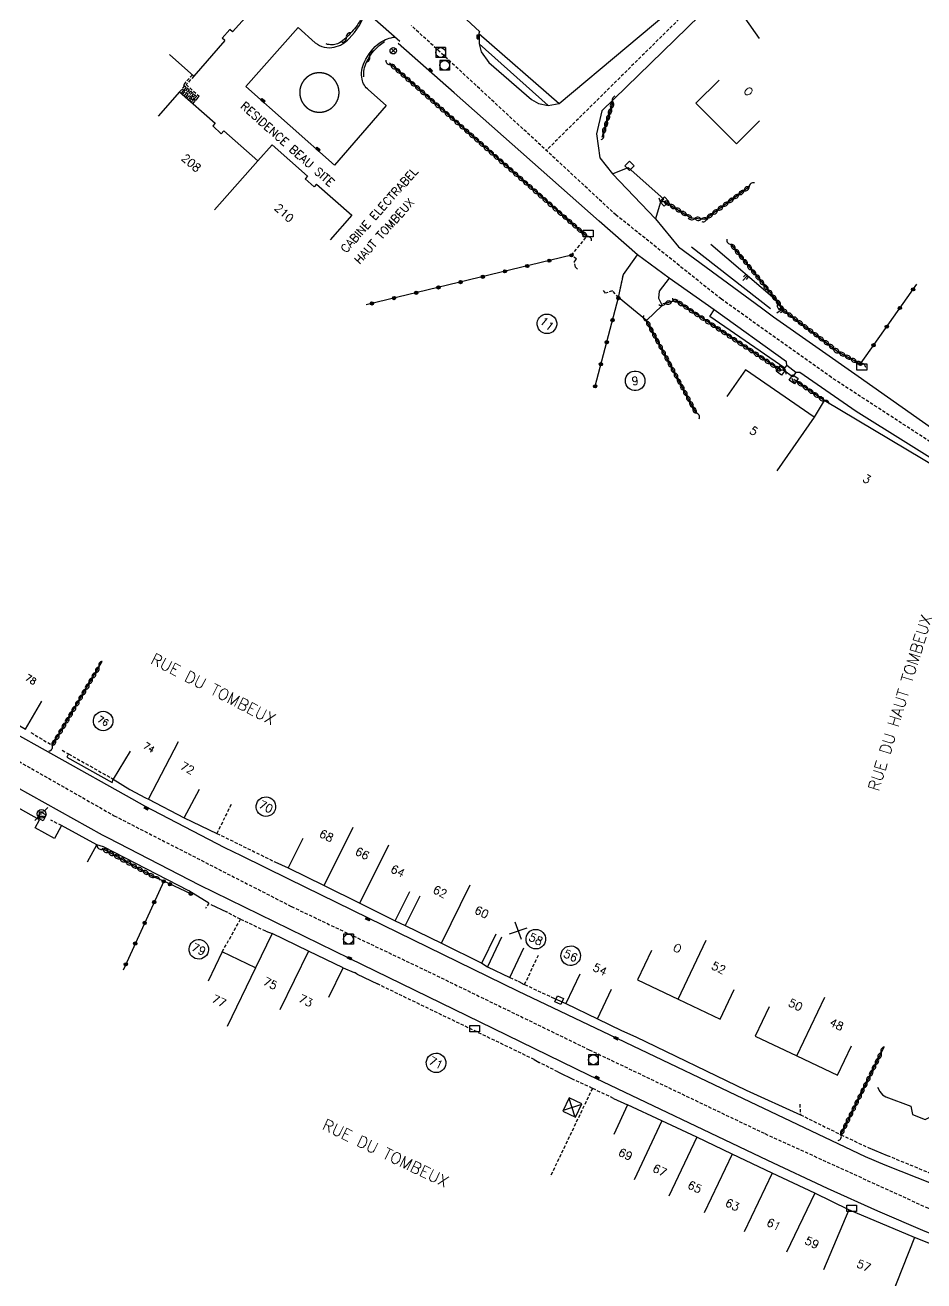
# Model space of a CAD drawing. Header units: millimetres. Extents: x 257000 to 258000, y 143000 to 144000.
# Drawn here: x 257505.7 to 257643.5, y 143435.7 to 143628.3 of the extents above; entities that cross this region are included whole.
import ezdxf
from ezdxf.enums import TextEntityAlignment as Align

# ---------------------------------------------------------------- set-up
doc = ezdxf.new("R2010")
doc.units = ezdxf.units.MM
doc.linetypes.add('DASHED', pattern=[0.75, 0.5, -0.25])
doc.layers.get('0').update_dxf_attribs({"linetype": 'CONTINUOUS'})
for name, color, linetype in [('W0001', 6, 'DASHED'), ('W0008', 7, 'CONTINUOUS'), ('W0100', 7, 'CONTINUOUS'), ('W0112', 1, 'DASHED'), ('W0211', 2, 'CONTINUOUS'), ('W0310', 3, 'CONTINUOUS'), ('W0322', 7, 'CONTINUOUS'), ('W0400', 7, 'CONTINUOUS'), ('W0420', 7, 'CONTINUOUS'), ('W0469', 7, 'CONTINUOUS'), ('W0471', 7, 'CONTINUOUS'), ('W0984', 7, 'CONTINUOUS'), ('W0989', 7, 'CONTINUOUS'), ('W0991', 7, 'CONTINUOUS'), ('W1102', 7, 'CONTINUOUS'), ('W1471', 7, 'CONTINUOUS')]:
    doc.layers.add(name, color=color, linetype=linetype)
doc.styles.get("Standard").update_dxf_attribs({"font": 'romans.shx', "width": 0.85})

# ---------------------------------------------------------------- blocks, each defined once
blk = doc.blocks.new('T400')
for p, q in [((-0.15, 0.3), (0.15, 0.3)), ((-0.15, -0.25), (-0.15, 0.3)), ((-0.15, 0.15), (0.15, 0.15)), ((-0.15, 0), (0.15, 0)), ((0.15, 0.3), (0.15, -0.25)), ((-0.15, -0.15), (0.15, -0.15)), ((-0.15, -0.25), (-0.15, -0.3)), ((-0.15, -0.3), (0.15, -0.3)), ((0.15, -0.3), (0.15, -0.25))]:
    blk.add_line(p, q)
blk = doc.blocks.new('T420')
for p, q in [((0.75, 0.75), (-0.75, 0.75)), ((-0.75, 0.75), (-0.75, -0.75)), ((0.75, 0.75), (0.75, -0.75)), ((0.75, -0.75), (-0.75, -0.75))]:
    blk.add_line(p, q)
blk.add_ellipse((0, 0), major_axis=(-0.53, 0.53), ratio=1, start_param=3.926991, end_param=10.210176)
blk = doc.blocks.new('t112o')
at = {"color": 0, "linetype": 'Continuous'}
for p, q in [((-0.5, 0.5), (0.5, 0.5)), ((-0.5, -0.5), (-0.5, 0.5)), ((0.5, 0.5), (0.5, -0.5)), ((0.5, -0.5), (-0.5, -0.5))]:
    blk.add_line(p, q, dxfattribs=at)
blk = doc.blocks.new('T1471')
at = {"color": 0, "linetype": 'Continuous', "flags": 128}
blk.add_lwpolyline([(-0.75, -0.5), (-0.75, 0.5), (0.75, 0.5), (0.75, -0.5), (-0.75, -0.5)], dxfattribs=at)
blk = doc.blocks.new('t310o')
at = {"color": 0, "linetype": 'Continuous'}
for centre, start, end in [((-0.5, 0.38), 216.8699, 323.1304), ((0.5, -0.37), 36.8699, 143.1303)]:
    blk.add_arc(centre, 0.625, start, end, dxfattribs=at)
blk = doc.blocks.new('T471')
for p, q in [((-0.333334, 0.333334), (-0.333334, -0.333334)), ((-0.333334, 0.333334), (0.333334, 0.333334)), ((-0.333334, 0), (0, 0)), ((0.500001, 0.500001), (1.000002, 1.000002)), ((-0.500001, -0.500001), (-1.000002, -1.000002)), ((-0.333334, -0.333334), (0.333334, -0.333334))]:
    blk.add_line(p, q)
blk.add_ellipse((0, 0), major_axis=(0.471405, 0.471405), ratio=1, start_param=5.4977871438, end_param=11.780972451)
blk = doc.blocks.new('t211o')
at = {"color": 0, "linetype": 'Continuous'}
for p, q in [((-0.29, 0.5), (-0.29, 0)), ((0, 1), (0, 0)), ((0.29, 0.5), (0.29, 0))]:
    blk.add_line(p, q, dxfattribs=at)
blk = doc.blocks.new('t991o')
at = {"color": 0, "linetype": 'Continuous'}
for p, q in [((-1, 1), (1, -1)), ((-1, -1), (1, 1))]:
    blk.add_line(p, q, dxfattribs=at)
blk = doc.blocks.new('T469')
at = {"color": 0, "linetype": 'Continuous', "flags": 128}
for points in [[(-0.35, 0.35), (0.35, -0.35)], [(-0.35, -0.35), (0.35, 0.35)]]:
    blk.add_lwpolyline(points, dxfattribs=at)
at = {"color": 0, "linetype": 'Continuous'}
blk.add_circle((0, 0), 0.5, dxfattribs=at)
blk = doc.blocks.new('t322o')
at = {"color": 0, "linetype": 'Continuous'}
for radius in [0.25, 0.15]:
    blk.add_circle((0, 0), radius, dxfattribs=at)

msp = doc.modelspace()

# ---------------------------------------------------------------- linework, layer by layer
at = {"layer": 'W0001'}
msp.add_line((257609.2, 143632.43), (257585.61, 143609.1), dxfattribs=at)
for points in [[(257048.72, 144000), (257079.32, 143968.06), (257098.51, 143947.58), (257109.25, 143929.08), (257124.56, 143902.33), (257146.14, 143864.44), (257162.15, 143836.9), (257178.76, 143807.56), (257195.77, 143767.29), (257211.48, 143730.99), (257222.12, 143705.24), (257225.2, 143698.47), (257231.86, 143688.03), (257242.01, 143676.1), (257261.9, 143656.21), (257280.69, 143641.69), (257306.45, 143620.01), (257338.96, 143603.11), (257381.92, 143581.43), (257428.16, 143557.76), (257467.54, 143536.58), (257519.33, 143507.08)], [(257742.99, 143496.02), (257738.57, 143498.17), (257726.59, 143504.22), (257716.7, 143509.23), (257704.84, 143515.4), (257698.67, 143519.01), (257690.18, 143524.71), (257682.85, 143530.53), (257675.29, 143536.7), (257672.04, 143541.7), (257666.69, 143548.22), (257662.85, 143551.83), (257654.59, 143557.88), (257629.35, 143574.29), (257612.48, 143586.28), (257596.32, 143599.2), (257564.9, 143628.27)], [(257519.33, 143507.08), (257546.51, 143493.16), (257567.47, 143483.2), (257592.2, 143471.19), (257619.17, 143458.32), (257644.02, 143446.98), (257652.46, 143444.07), (257660.51, 143441.9), (257676.79, 143438.4), (257700.8, 143433.72), (257723.87, 143429.56), (257738.91, 143427.51), (257755.06, 143426.59), (257770.03, 143427.32), (257787.83, 143429.1), (257795.55, 143430.48), (257808.14, 143435.76), (257822.18, 143443.42), (257851.2, 143460.51), (257880.54, 143477.14)]]:
    msp.add_lwpolyline(points, dxfattribs=at)
msp.add_lwpolyline([(257549.48, 143620.7, 0.015843), (257549.31, 143620.61, 0.015575), (257549.15, 143620.51, 0.031426), (257548.85, 143620.29, 0.031426), (257548.58, 143620.02, 0.031426), (257548.34, 143619.73, 0.031426), (257548.14, 143619.4, 0.031426), (257547.98, 143619.06, 0.031426), (257547.87, 143618.69, 0.031426), (257547.81, 143618.32, 0.031426), (257547.79, 143617.94, 0.031426), (257547.82, 143617.56, 0.031426), (257547.9, 143617.19, 0.031426), (257548.02, 143616.83, 0.031426), (257548.19, 143616.49, 0.031426), (257548.4, 143616.18, 0.031426), (257548.64, 143615.89, 0.031426), (257548.92, 143615.63, 0.031426), (257549.23, 143615.42, 0.031426), (257549.57, 143615.24, 0.031426), (257549.92, 143615.1, 0.031426), (257550.29, 143615.02, 0.031426), (257550.67, 143614.97, 0.031426), (257551.05, 143614.98, 0.031426), (257551.42, 143615.03, 0.031426), (257551.79, 143615.13, 0.031426), (257552.14, 143615.28, 0.031426), (257552.47, 143615.47, 0.031426), (257552.77, 143615.69, 0.031426), (257553.04, 143615.96, 0.031426), (257553.28, 143616.25, 0.031426), (257553.48, 143616.58, 0.031426), (257553.63, 143616.92, 0.031426), (257553.75, 143617.29, 0.031426), (257553.81, 143617.66, 0.031426), (257553.83, 143618.04, 0.015843), (257553.82, 143618.23, 0.015575), (257553.8, 143618.42, 0.015843), (257553.77, 143618.6, 0.015575), (257553.72, 143618.79, 0.015843), (257553.67, 143618.97, 0.015575), (257553.6, 143619.15, 0.015843), (257553.52, 143619.32, 0.015575), (257553.43, 143619.49, 0.015843), (257553.33, 143619.65, 0.015575), (257553.22, 143619.8, 0.015843), (257553.1, 143619.95, 0.015575), (257552.98, 143620.09, 0.015843), (257552.84, 143620.22, 0.015575), (257552.7, 143620.35, 0.015843), (257552.54, 143620.46, 0.015575), (257552.39, 143620.56, 0.015843), (257552.22, 143620.66, 0.015575), (257552.05, 143620.74, 0.015843), (257551.88, 143620.81, 0.015575), (257551.7, 143620.88, 0.015843), (257551.51, 143620.93, 0.015575), (257551.33, 143620.96, 0.015843), (257551.14, 143620.99, 0.015575), (257550.95, 143621.01, 0.011737), (257550.76, 143621.01, 0.019684), (257550.57, 143621, 0.015843), (257550.38, 143620.98, 0.015575), (257550.2, 143620.95, 0.015843), (257550.01, 143620.9, 0.015575), (257549.83, 143620.85, 0.015843), (257549.65, 143620.78, 0.015575), (257549.48, 143620.7)], format="xyb", dxfattribs=at)
at = {"layer": 'W0008'}
for p, q in [((257550.92, 143636.63), (257563.17, 143625.87)), ((257575.29, 143627.03), (257587.57, 143616.28)), ((257575.32, 143625.43), (257585.9, 143616.02)), ((257561.03, 143615.99), (257558.36, 143618.39)), ((257622.23, 143575.71), (257622.54, 143576.11)), ((257490.71, 143527.16), (257521.18, 143510.17)), ((257530.09, 143506.74), (257535.09, 143504.37)), ((257543.95, 143500.01), (257546.04, 143499.11)), ((257534.14, 143493.48), (257536.54, 143492.33)), ((257562.45, 143490.97), (257563.99, 143490.24)), ((257542.58, 143489.36), (257543.57, 143489)), ((257554.44, 143483.73), (257556.12, 143483.05)), ((257556.63, 143482.78), (257559.71, 143481.28)), ((257575.72, 143484.47), (257576.61, 143483.92)), ((257581.29, 143481.7), (257581.96, 143481.34)), ((257586.4, 143479.27), (257588.6, 143478.26)), ((257583.78, 143469.68), (257584.53, 143469.24)), ((257587.38, 143467.8), (257589.87, 143466.56)), ((257595.92, 143463.73), (257598.1, 143462.73)), ((257634.99, 143456.19), (257637.93, 143454.99))]:
    msp.add_line(p, q, dxfattribs=at)
for points in [[(257566.98, 143631.18), (257568.24, 143630.26), (257569.44, 143630.21), (257570.81, 143631.54), (257575.37, 143627.34), (257575.29, 143627.03), (257575.32, 143625.43), (257575.62, 143624.23), (257576.8, 143622.61), (257583.35, 143616.91), (257584.44, 143616.32), (257585.9, 143616.02), (257587.57, 143616.28), (257608.33, 143633.74)], [(257609.1, 143629.77), (257594.13, 143615.18), (257593.34, 143611.67), (257593.83, 143607.95), (257595.75, 143605.52), (257602.35, 143598.64), (257605.9, 143594.33), (257618.64, 143584.98), (257620.48, 143583.58)], [(257654.94, 143555.55), (257652.17, 143557.22), (257650.93, 143558.09), (257649.62, 143558.83), (257648.8, 143559.33), (257633.18, 143569.06), (257624.53, 143575.03), (257623.92, 143575.07), (257622.54, 143576.11), (257622.48, 143576.67), (257611.38, 143584.65), (257604.45, 143589.54), (257599.59, 143593.1), (257593.73, 143598.26), (257571.48, 143617.96), (257562.9, 143625.51)], [(257595.75, 143605.52), (257598.19, 143606.48), (257603.66, 143601.64), (257603.07, 143601.02), (257602.35, 143598.64)], [(257604.45, 143589.54), (257602.95, 143587.53), (257602.81, 143586.47), (257603.39, 143585.33), (257600.97, 143583.03), (257596.71, 143586.54), (257597.44, 143590.09), (257599.59, 143593.1)], [(257623.92, 143575.07), (257623.4, 143574.37), (257621.99, 143575.39), (257622.23, 143575.71), (257610.71, 143583.62), (257611.38, 143584.65)], [(257620.48, 143583.58), (257633.45, 143574.48), (257650.07, 143562.78), (257665.12, 143552.02), (257671.21, 143546.14), (257674.88, 143541.66), (257678.73, 143537.32), (257684.08, 143532.24), (257688.31, 143528.43), (257691.08, 143526.48)], [(257517.56, 143504.12), (257504.35, 143511.48), (257496.1, 143516.04), (257495.1, 143516.36), (257493.92, 143516.48), (257492.29, 143516.06), (257490.59, 143514.84), (257489.13, 143513.19), (257485.13, 143507.54)], [(257512.33, 143516.55), (257512.09, 143516.06), (257519.01, 143512.15), (257519.17, 143512.7)], [(257637.56, 143453.54), (257649.81, 143448.66), (257651.54, 143448.27), (257653.17, 143448.41), (257654.63, 143449.29), (257655.39, 143450.73), (257656.14, 143455.02), (257658.17, 143471.15), (257661.88, 143497.21), (257665.76, 143514.47)], [(257521.18, 143510.17), (257523.99, 143508.58), (257536.24, 143502.22), (257538.81, 143500.98), (257546.06, 143497.4)], [(257674.83, 143435.45), (257671.81, 143436.02), (257660.67, 143438.18), (257654.79, 143439.46), (257649.76, 143441.01), (257643.74, 143443.32), (257636.47, 143446.43), (257628.74, 143449.9), (257619.6, 143454.22), (257592.17, 143467.3), (257575.49, 143475.4), (257555.41, 143485.18), (257532.42, 143496.41), (257518.47, 143503.65), (257517.56, 143504.12)], [(257533.84, 143493.68), (257530.76, 143495.55), (257517.67, 143502.32), (257516.67, 143502.64)], [(257546.06, 143497.4), (257558.28, 143491.44), (257581.21, 143480.23), (257596.45, 143472.95), (257598.88, 143471.78)], [(257593.46, 143475.94), (257597.17, 143474.16), (257599.37, 143473.19)], [(257599.37, 143473.19), (257616.29, 143465), (257624.61, 143461.22)], [(257598.88, 143471.78), (257615.83, 143463.7), (257634.56, 143454.82), (257637.56, 143453.54)]]:
    msp.add_lwpolyline(points, dxfattribs=at)
for points in [[(257561.03, 143615.99), (257553.12, 143606.83), (257539.53, 143618.92), (257547.56, 143627.95), (257550.18, 143625.62, 0.222864), (257553.08, 143624.93, 0.150303), (257555.38, 143626.28, 0.10521), (257557.96, 143630.45)], [(257558.36, 143618.39, -0.087228), (257557.71, 143619.12, -0.085445), (257557.35, 143620.02, -0.155454), (257557.71, 143622.67, -0.125815), (257560.13, 143625.67, -0.116091), (257562.45, 143626.5)]]:
    msp.add_lwpolyline(points, format="xyb", dxfattribs=at)
at = {"layer": 'W0100'}
for p, q in [((257537.49, 143627.31), (257537.09, 143627.67)), ((257536.29, 143625.94), (257531.55, 143620.52)), ((257531.55, 143620.52), (257527.79, 143623.82)), ((257529.37, 143618.09), (257526.06, 143614.35)), ((257536.14, 143612.12), (257535.74, 143611.66)), ((257543.55, 143609.95), (257548.98, 143605.14)), ((257548.98, 143605.14), (257548.62, 143604.73)), ((257550.35, 143603.93), (257555.77, 143599.16)), ((257555.77, 143599.16), (257552.46, 143595.41))]:
    msp.add_line(p, q, dxfattribs=at)
for points in [[(257535, 143639.31), (257542.35, 143632.73), (257537.49, 143627.31)], [(257536.29, 143625.94), (257535.87, 143626.32), (257537.09, 143627.67)], [(257612.12, 143619.87), (257608.58, 143616.34), (257614.78, 143610.11), (257618.33, 143613.64)], [(257529.37, 143618.09), (257534.8, 143613.29), (257534.45, 143612.88), (257535.74, 143611.66)], [(257536.14, 143612.12), (257541.37, 143607.49), (257543.55, 143609.95)], [(257550.35, 143603.93), (257549.99, 143603.52), (257548.62, 143604.73)], [(257626.71, 143568.19), (257616.19, 143575.48), (257613.34, 143571.37)], [(257645.95, 143554.41), (257648.51, 143558.71), (257628.24, 143570.75), (257626.71, 143568.19)], [(257489.24, 143529.99), (257489.95, 143529.54), (257495.11, 143526.67), (257500.31, 143523.5), (257505.73, 143520.34), (257508.24, 143524.66)], [(257521.79, 143516.96), (257519.17, 143512.7), (257521.74, 143511.12)], [(257507.2, 143505.2), (257507.88, 143506.45), (257503.69, 143508.81), (257494.42, 143514.02), (257490.46, 143506.85), (257489.13, 143505.04), (257493.16, 143502.08)], [(257521.74, 143511.12), (257524.14, 143509.84), (257524.6, 143509.6), (257530.09, 143506.74), (257532.4, 143511.17)], [(257515.25, 143500), (257516.67, 143502.64), (257511.26, 143505.57), (257510.19, 143503.59), (257507.2, 143505.2)], [(257548.26, 143503.59), (257546.04, 143499.11), (257551.54, 143496.38), (257557.03, 143493.65), (257562.45, 143490.97), (257564.67, 143495.45)], [(257566.2, 143494.73), (257563.99, 143490.24), (257569.52, 143487.52), (257575.72, 143484.47), (257577.93, 143488.96)], [(257552.26, 143479.23), (257554.44, 143483.73), (257549.12, 143486.31), (257543.57, 143489), (257541.02, 143483.73), (257535.91, 143486.21), (257533.73, 143481.71)], [(257578.75, 143488.44), (257576.61, 143483.92), (257580.04, 143482.29), (257582.18, 143486.81)], [(257601.78, 143486.42), (257599.63, 143481.91), (257605.85, 143478.95), (257612.28, 143475.9), (257614.43, 143480.42)], [(257590.75, 143482.78), (257588.6, 143478.26), (257593.46, 143475.94), (257595.61, 143480.46)], [(257619.82, 143477.78), (257617.67, 143473.27), (257624.03, 143470.24), (257630.27, 143467.27), (257632.42, 143471.78)], [(257636.41, 143465.46), (257636.8, 143464.78), (257637.19, 143464.27), (257637.73, 143463.95), (257641.52, 143462.52), (257641.81, 143461.25), (257643.72, 143460.48), (257644.78, 143460.99), (257645.19, 143460.86), (257651.86, 143463.51), (257654.5, 143469.86), (257655.7, 143472.74), (257651.09, 143474.66)], [(257591.09, 143462.89), (257589.12, 143463.81), (257588.17, 143461.76), (257590.12, 143460.84), (257591.09, 143462.89)], [(257670.52, 143429.66), (257671.47, 143434.57), (257665.57, 143435.72), (257659.83, 143436.84), (257653.98, 143437.98), (257647.87, 143440.08), (257642.11, 143442.38), (257632.05, 143446.66), (257626.8, 143449.18), (257620.25, 143452.28), (257614.11, 143455.19), (257608.7, 143457.76), (257603.36, 143460.29), (257598.1, 143462.73), (257595.99, 143458.2)]]:
    msp.add_lwpolyline(points, dxfattribs=at)
at = {"layer": 'W0112'}
for p, q in [((257529.37, 143618.09), (257530.17, 143618.99)), ((257530.39, 143618.79), (257529.6, 143617.89)), ((257529.77, 143618.54), (257531.78, 143616.75)), ((257529.82, 143617.7), (257530.61, 143618.59)), ((257530.84, 143618.39), (257530.04, 143617.5)), ((257531.06, 143618.19), (257530.27, 143617.3)), ((257530.49, 143617.1), (257531.28, 143617.99)), ((257531.5, 143617.79), (257530.71, 143616.91)), ((257530.94, 143616.71), (257531.73, 143617.59)), ((257531.95, 143617.4), (257531.16, 143616.51)), ((257532.17, 143617.2), (257531.38, 143616.31)), ((257532.17, 143617.2), (257532.37, 143617.42)), ((257596.71, 143586.54), (257597.44, 143590.09)), ((257506.55, 143519.82), (257509.83, 143517.87)), ((257511.26, 143505.57), (257509.6, 143506.4)), ((257533.84, 143493.68), (257533.32, 143492.87)), ((257542.58, 143489.36), (257538.71, 143491.2)), ((257582.29, 143481.19), (257584.43, 143485.76)), ((257556.63, 143482.78), (257556.12, 143483.05)), ((257583.78, 143469.68), (257559.71, 143481.28)), ((257580.04, 143482.29), (257581.29, 143481.7)), ((257587.38, 143467.8), (257584.53, 143469.24)), ((257592.69, 143465.27), (257586.23, 143451.73)), ((257637.93, 143454.99), (257651.77, 143449.25))]:
    msp.add_line(p, q, dxfattribs=at)
for points in [[(257531.33, 143620.72), (257529.95, 143619.18), (257532.17, 143617.2)], [(257531.55, 143620.52), (257530.38, 143619.2), (257532.37, 143617.42)], [(257531.78, 143616.75), (257531.38, 143617.44), (257531.05, 143617.07), (257531.78, 143616.75)], [(257590.43, 143590.89), (257590.08, 143591.2), (257589.93, 143592.05), (257590.27, 143592.46), (257589.48, 143593.02), (257591.83, 143595.91)], [(257596.71, 143586.54), (257595.77, 143587.55), (257594.69, 143587.24), (257594.31, 143587.71)], [(257511.34, 143517.11), (257512.33, 143516.55), (257519.17, 143512.7)], [(257537.26, 143508.79), (257535.09, 143504.37), (257543.95, 143500.01)], [(257535.91, 143486.21), (257538.71, 143491.2), (257536.54, 143492.33)], [(257581.99, 143481.29), (257582.29, 143481.19), (257586.4, 143479.27)], [(257595.92, 143463.73), (257592.69, 143465.27), (257589.87, 143466.56)], [(257624.49, 143462.84), (257624.61, 143461.22), (257630.82, 143458.16), (257634.99, 143456.19)]]:
    msp.add_lwpolyline(points, dxfattribs=at)
at = {"layer": 'W0211'}
msp.add_line((257607.89, 143594.34), (257620, 143584.87), dxfattribs=at)
msp.add_lwpolyline([(257621.81, 143584.75), (257621.03, 143585.98), (257610.84, 143594.67)], dxfattribs=at)
at = {"layer": 'W0310'}
for p, q in [((257618.34, 143626.26), (257613.92, 143632.56)), ((257591.83, 143595.91), (257561.57, 143622.47)), ((257595.85, 143616.5), (257594.14, 143611.11)), ((257603.73, 143601.29), (257607.88, 143598.72)), ((257608.6, 143568.83), (257600.97, 143583.03)), ((257628.24, 143570.75), (257623.57, 143573.99)), ((257509.83, 143517.87), (257517.51, 143530.75)), ((257525.48, 143497.67), (257517.48, 143502.03)), ((257630.82, 143458.16), (257637.45, 143471.62))]:
    msp.add_line(p, q, dxfattribs=at)
for points in [[(257557.12, 143629.1, -0.057586), (257555.54, 143627.05, -0.113522), (257553.61, 143625.47, -0.083668), (257552.74, 143625.3, -0.081956), (257551.86, 143625.43)], [(257557.62, 143620.38, -0.134647), (257558.03, 143622.64, -0.134647), (257560.81, 143625.83)]]:
    msp.add_lwpolyline(points, format="xyb", dxfattribs=at)
for points in [[(257616.74, 143603.53), (257609.95, 143598.53), (257607.88, 143598.72)], [(257613.96, 143594.7), (257621.03, 143585.98), (257621.81, 143584.75)], [(257621.6, 143575.36), (257605.57, 143586.04), (257603.52, 143585.6)], [(257621.81, 143584.75), (257630.53, 143578.12), (257633.81, 143576.37)]]:
    msp.add_lwpolyline(points, dxfattribs=at)
at = {"layer": 'W0322'}
for p, q in [((257589.48, 143593.02), (257558.01, 143585.43)), ((257633.81, 143576.37), (257642.47, 143588.61)), ((257593.1, 143572.93), (257596.71, 143586.54)), ((257526.92, 143497.02), (257520.69, 143483.38))]:
    msp.add_line(p, q, dxfattribs=at)
msp.add_lwpolyline([(257531.07, 143495.12), (257526.92, 143497.02), (257525.48, 143497.67)], dxfattribs=at)
at = {"layer": 'W1102'}
for p, q in [((257541.37, 143607.49), (257534.74, 143600)), ((257626.71, 143568.19), (257621.01, 143559.97)), ((257524.6, 143509.6), (257529.21, 143518.47)), ((257551.54, 143496.38), (257555.98, 143505.34)), ((257557.03, 143493.65), (257561.47, 143502.61)), ((257569.52, 143487.52), (257573.93, 143496.49)), ((257605.85, 143478.95), (257610.14, 143487.99)), ((257549.12, 143486.31), (257544.76, 143477.31)), ((257541.02, 143483.73), (257536.66, 143474.73)), ((257624.03, 143470.24), (257628.33, 143479.27)), ((257603.36, 143460.29), (257599.08, 143451.25)), ((257608.7, 143457.76), (257604.42, 143448.72)), ((257614.11, 143455.19), (257609.83, 143446.16)), ((257620.25, 143452.28), (257615.97, 143443.25)), ((257626.8, 143449.18), (257622.47, 143440.17)), ((257632.05, 143446.66), (257628.13, 143437.46)), ((257642.11, 143442.38), (257638.41, 143433.09))]:
    msp.add_line(p, q, dxfattribs=at)
for points in [[(257584.3, 143582.04), (257584.23, 143582.35), (257584.23, 143582.66), (257584.29, 143582.97), (257584.41, 143583.26), (257584.6, 143583.51), (257584.83, 143583.72), (257585.1, 143583.88), (257585.39, 143583.98), (257585.7, 143584.02), (257586.02, 143583.99), (257586.32, 143583.89), (257586.59, 143583.74), (257586.82, 143583.53), (257587.01, 143583.28), (257587.14, 143582.99), (257587.21, 143582.69), (257587.21, 143582.38), (257587.15, 143582.07), (257587.02, 143581.78), (257586.84, 143581.52), (257586.61, 143581.31), (257586.34, 143581.15), (257586.04, 143581.05), (257585.73, 143581.02), (257585.42, 143581.05), (257585.12, 143581.14), (257584.85, 143581.3), (257584.61, 143581.51), (257584.43, 143581.76)], [(257597.75, 143573.78), (257597.79, 143574.09), (257597.88, 143574.39), (257598.04, 143574.66), (257598.25, 143574.9), (257598.5, 143575.08), (257598.79, 143575.21), (257599.1, 143575.27), (257599.41, 143575.27), (257599.72, 143575.21), (257600, 143575.08), (257600.26, 143574.9), (257600.47, 143574.66), (257600.62, 143574.39), (257600.72, 143574.09), (257600.75, 143573.78), (257600.72, 143573.47), (257600.62, 143573.17), (257600.47, 143572.9), (257600.26, 143572.67), (257600, 143572.48), (257599.72, 143572.35), (257599.41, 143572.29), (257599.1, 143572.29), (257598.79, 143572.35), (257598.5, 143572.48), (257598.25, 143572.67), (257598.04, 143572.9), (257597.88, 143573.17), (257597.79, 143573.47)], [(257516.34, 143520.85), (257516.21, 143521.13), (257516.14, 143521.44), (257516.14, 143521.75), (257516.21, 143522.06), (257516.33, 143522.35), (257516.52, 143522.6), (257516.75, 143522.81), (257517.02, 143522.97), (257517.32, 143523.07), (257517.63, 143523.1), (257517.94, 143523.07), (257518.24, 143522.97), (257518.51, 143522.82), (257518.74, 143522.61), (257518.93, 143522.35), (257519.06, 143522.07), (257519.12, 143521.76), (257519.13, 143521.45), (257519.06, 143521.14), (257518.94, 143520.86), (257518.75, 143520.6), (257518.52, 143520.39), (257518.25, 143520.23), (257517.95, 143520.13), (257517.64, 143520.1), (257517.33, 143520.13), (257517.03, 143520.23), (257516.76, 143520.38), (257516.52, 143520.59)], [(257541.11, 143508.34), (257541.12, 143508.66), (257541.19, 143508.96), (257541.32, 143509.25), (257541.51, 143509.5), (257541.75, 143509.7), (257542.02, 143509.85), (257542.32, 143509.95), (257542.64, 143509.97), (257542.95, 143509.93), (257543.24, 143509.83), (257543.51, 143509.67), (257543.74, 143509.46), (257543.92, 143509.2), (257544.04, 143508.91), (257544.1, 143508.6), (257544.1, 143508.29), (257544.03, 143507.98), (257543.89, 143507.7), (257543.7, 143507.45), (257543.47, 143507.24), (257543.19, 143507.09), (257542.89, 143507), (257542.58, 143506.97), (257542.27, 143507.01), (257541.97, 143507.11), (257541.7, 143507.27), (257541.48, 143507.49), (257541.3, 143507.75), (257541.17, 143508.04)], [(257582.7, 143488.88), (257582.88, 143489.13), (257583.11, 143489.35), (257583.38, 143489.51), (257583.68, 143489.61), (257583.99, 143489.65), (257584.3, 143489.62), (257584.6, 143489.53), (257584.88, 143489.38), (257585.11, 143489.18), (257585.3, 143488.93), (257585.43, 143488.64), (257585.51, 143488.34), (257585.51, 143488.02), (257585.45, 143487.72), (257585.33, 143487.43), (257585.15, 143487.17), (257584.92, 143486.96), (257584.65, 143486.79), (257584.36, 143486.69), (257584.05, 143486.65), (257583.73, 143486.68), (257583.43, 143486.77), (257583.16, 143486.92), (257582.92, 143487.13), (257582.73, 143487.38), (257582.6, 143487.66), (257582.53, 143487.97), (257582.52, 143488.28), (257582.58, 143488.59)], [(257530.91, 143486.05), (257530.83, 143486.36), (257530.81, 143486.67), (257530.86, 143486.98), (257530.97, 143487.27), (257531.14, 143487.54), (257531.36, 143487.76), (257531.62, 143487.93), (257531.91, 143488.04), (257532.22, 143488.09), (257532.54, 143488.08), (257532.84, 143488), (257533.12, 143487.86), (257533.36, 143487.66), (257533.56, 143487.42), (257533.7, 143487.14), (257533.79, 143486.83), (257533.8, 143486.52), (257533.76, 143486.21), (257533.64, 143485.92), (257533.47, 143485.66), (257533.25, 143485.43), (257532.99, 143485.26), (257532.7, 143485.15), (257532.39, 143485.1), (257532.08, 143485.11), (257531.77, 143485.19), (257531.49, 143485.34), (257531.25, 143485.53), (257531.05, 143485.77)], [(257587.9, 143485.28), (257587.86, 143485.59), (257587.89, 143485.9), (257587.98, 143486.2), (257588.13, 143486.48), (257588.34, 143486.71), (257588.59, 143486.9), (257588.87, 143487.03), (257589.18, 143487.1), (257589.49, 143487.11), (257589.8, 143487.05), (257590.09, 143486.93), (257590.34, 143486.75), (257590.56, 143486.52), (257590.72, 143486.25), (257590.82, 143485.95), (257590.86, 143485.64), (257590.83, 143485.33), (257590.74, 143485.03), (257590.59, 143484.76), (257590.38, 143484.52), (257590.13, 143484.33), (257589.85, 143484.2), (257589.54, 143484.13), (257589.23, 143484.12), (257588.92, 143484.18), (257588.63, 143484.3), (257588.38, 143484.48), (257588.16, 143484.71), (257588, 143484.98)], [(257567.43, 143468.39), (257567.29, 143468.67), (257567.22, 143468.98), (257567.21, 143469.29), (257567.27, 143469.6), (257567.39, 143469.89), (257567.56, 143470.15), (257567.79, 143470.36), (257568.05, 143470.53), (257568.35, 143470.63), (257568.66, 143470.67), (257568.97, 143470.65), (257569.27, 143470.56), (257569.55, 143470.42), (257569.79, 143470.21), (257569.98, 143469.96), (257570.12, 143469.68), (257570.19, 143469.38), (257570.2, 143469.06), (257570.14, 143468.75), (257570.03, 143468.46), (257569.85, 143468.2), (257569.62, 143467.99), (257569.36, 143467.82), (257569.06, 143467.72), (257568.75, 143467.68), (257568.44, 143467.7), (257568.14, 143467.79), (257567.86, 143467.94), (257567.62, 143468.14)]]:
    msp.add_lwpolyline(points, close=True, dxfattribs=at)

# ---------------------------------------------------------------- block references
at = {"layer": 'W0112'}
for p, rotation in [((257598.39, 143606.74), 314.3895334651797), ((257603.73, 143601.29), 134.3895334651797), ((257621.6, 143575.36), 325.0255779858452), ((257623.57, 143573.99), 145.0255779858452), ((257508.22, 143506.98), 332.7934789784928), ((257587.61, 143478.79), 336.5381483379551)]:
    msp.add_blockref('t112o', p, dxfattribs=dict(at, rotation=rotation))
at = {"layer": 'W0211'}
for p, rotation in [((257616.43, 143589.9), 139.5555830592628), ((257621.81, 143584.75), 122.2931525736242)]:
    msp.add_blockref('t211o', p, dxfattribs=dict(at, rotation=rotation))
at = {"layer": 'W0310'}
for p, rotation in [((257554.95, 143626.43), 45.81905727431058), ((257558.51, 143623.49), 237.1860816660556), ((257561.77, 143622.29), 138.7225132524381), ((257562.52, 143621.64), 138.7225132524381), ((257563.27, 143620.98), 138.7225132524381), ((257564.03, 143620.32), 138.7225132524381), ((257564.78, 143619.65), 138.7225132524381), ((257565.53, 143619), 138.7225132524381), ((257566.28, 143618.34), 138.7225132524381), ((257567.03, 143617.68), 138.7225132524381), ((257567.78, 143617.02), 138.7225132524381), ((257568.54, 143616.36), 138.7225132524381), ((257569.29, 143615.7), 138.7225132524381), ((257570.04, 143615.04), 138.7225132524381), ((257595.55, 143615.55), 252.4490169886042), ((257595.85, 143616.5), 252.4490169886042), ((257570.79, 143614.38), 138.7225132524381), ((257571.54, 143613.72), 138.7225132524381), ((257572.29, 143613.06), 138.7225132524381), ((257594.94, 143613.64), 252.4490169886042), ((257595.24, 143614.59), 252.4490169886042), ((257573.04, 143612.4), 138.7225132524381), ((257573.8, 143611.74), 138.7225132524381), ((257574.55, 143611.08), 138.7225132524381), ((257594.34, 143611.73), 252.4490169886042), ((257594.64, 143612.68), 252.4490169886042), ((257575.3, 143610.42), 138.7225132524381), ((257576.05, 143609.76), 138.7225132524381), ((257576.8, 143609.1), 138.7225132524381), ((257577.55, 143608.44), 138.7225132524381), ((257578.3, 143607.78), 138.7225132524381), ((257579.06, 143607.12), 138.7225132524381), ((257579.81, 143606.46), 138.7225132524381), ((257580.56, 143605.8), 138.7225132524381), ((257581.31, 143605.14), 138.7225132524381), ((257582.06, 143604.48), 138.7225132524381), ((257582.81, 143603.82), 138.7225132524381), ((257616.74, 143603.53), 216.3305281137052), ((257583.57, 143603.16), 138.7225132524381), ((257584.32, 143602.5), 138.7225132524381), ((257585.07, 143601.84), 138.7225132524381), ((257614.33, 143601.75), 216.3305281137052), ((257615.13, 143602.34), 216.3305281137052), ((257615.94, 143602.94), 216.3305281137052), ((257585.82, 143601.18), 138.7225132524381), ((257586.57, 143600.52), 138.7225132524381), ((257587.32, 143599.86), 138.7225132524381), ((257603.73, 143601.29), 328.2486045460794), ((257604.58, 143600.76), 328.2486045460794), ((257605.43, 143600.23), 328.2486045460794), ((257606.28, 143599.71), 328.2486045460794), ((257611.91, 143599.97), 216.3305281137052), ((257612.72, 143600.57), 216.3305281137052), ((257613.52, 143601.16), 216.3305281137052), ((257588.07, 143599.2), 138.7225132524381), ((257588.83, 143598.55), 138.7225132524381), ((257589.58, 143597.89), 138.7225132524381), ((257607.13, 143599.18), 328.2486045460794), ((257608.39, 143598.67), 174.8777790243933), ((257609.39, 143598.58), 174.8777790243933), ((257610.3, 143598.79), 216.3305281137052), ((257611.11, 143599.38), 216.3305281137052), ((257590.33, 143597.23), 138.7225132524381), ((257591.08, 143596.57), 138.7225132524381), ((257591.83, 143595.91), 138.7225132524381), ((257613.96, 143594.7), 309.0371213337665), ((257614.59, 143593.92), 309.0371213337665), ((257615.22, 143593.14), 309.0371213337665), ((257615.85, 143592.36), 309.0371213337665), ((257616.48, 143591.59), 309.0371213337665), ((257617.11, 143590.81), 309.0371213337665), ((257617.74, 143590.04), 309.0371213337665), ((257618.37, 143589.26), 309.0371213337665), ((257619, 143588.48), 309.0371213337665), ((257619.63, 143587.7), 309.0371213337665), ((257620.26, 143586.93), 309.0371213337665), ((257620.89, 143586.15), 309.0371213337665), ((257603.87, 143585.67), 192.1405585763762), ((257604.85, 143585.88), 192.1405585763762), ((257605.79, 143585.9), 146.3322143483197), ((257606.62, 143585.34), 146.3322143483197), ((257607.45, 143584.79), 146.3322143483197), ((257608.28, 143584.23), 146.3322143483197), ((257621.45, 143585.32), 302.2931525736241), ((257621.81, 143584.75), 322.7754929434673), ((257622.6, 143584.15), 322.7754929434673), ((257601.03, 143582.92), 118.2420259397365), ((257601.51, 143582.04), 118.2420259397365), ((257609.11, 143583.68), 146.3322143483197), ((257609.95, 143583.12), 146.3322143483197), ((257610.78, 143582.57), 146.3322143483197), ((257623.4, 143583.54), 322.7754929434673), ((257624.2, 143582.94), 322.7754929434673), ((257624.99, 143582.33), 322.7754929434673), ((257601.98, 143581.16), 118.2420259397365), ((257602.45, 143580.28), 118.2420259397365), ((257611.61, 143582.02), 146.3322143483197), ((257612.44, 143581.46), 146.3322143483197), ((257613.27, 143580.91), 146.3322143483197), ((257614.11, 143580.35), 146.3322143483197), ((257625.79, 143581.73), 322.7754929434673), ((257626.58, 143581.12), 322.7754929434673), ((257627.38, 143580.52), 322.7754929434673), ((257602.92, 143579.4), 118.2420259397365), ((257603.4, 143578.52), 118.2420259397365), ((257614.94, 143579.8), 146.3322143483197), ((257615.77, 143579.24), 146.3322143483197), ((257616.6, 143578.69), 146.3322143483197), ((257628.18, 143579.91), 322.7754929434673), ((257628.97, 143579.31), 322.7754929434673), ((257629.77, 143578.7), 322.7754929434673), ((257603.87, 143577.64), 118.2420259397365), ((257604.34, 143576.76), 118.2420259397365), ((257617.44, 143578.14), 146.3322143483197), ((257618.27, 143577.58), 146.3322143483197), ((257619.1, 143577.03), 146.3322143483197), ((257619.93, 143576.47), 146.3322143483197), ((257630.57, 143578.1), 331.8078221118427), ((257631.45, 143577.63), 331.8078221118427), ((257632.33, 143577.16), 331.8078221118427), ((257633.21, 143576.68), 331.8078221118427), ((257633.81, 143576.37), 324.7249828501267), ((257604.82, 143575.88), 118.2420259397365), ((257605.29, 143575), 118.2420259397365), ((257620.77, 143575.92), 146.3322143483197), ((257621.6, 143575.36), 146.3322143483197), ((257605.76, 143574.11), 118.2420259397365), ((257606.24, 143573.23), 118.2420259397365), ((257606.71, 143572.35), 118.2420259397365), ((257624.12, 143573.6), 145.3029329738092), ((257624.95, 143573.03), 145.3029329738092), ((257607.18, 143571.47), 118.2420259397365), ((257607.66, 143570.59), 118.2420259397365), ((257625.77, 143572.46), 145.3029329738092), ((257626.59, 143571.89), 145.3029329738092), ((257627.41, 143571.32), 145.3029329738092), ((257628.24, 143570.75), 145.3029329738092), ((257608.13, 143569.71), 118.2420259397365), ((257608.6, 143568.83), 118.2420259397365), ((257515.97, 143528.17), 59.20656725187858), ((257516.49, 143529.03), 59.20656725187858), ((257517, 143529.89), 59.20656725187858), ((257514.95, 143526.46), 59.20656725187858), ((257515.46, 143527.32), 59.20656725187858), ((257513.93, 143524.74), 59.20656725187858), ((257514.44, 143525.6), 59.20656725187858), ((257512.9, 143523.02), 59.20656725187858), ((257513.42, 143523.88), 59.20656725187858), ((257511.37, 143520.44), 59.20656725187858), ((257511.88, 143521.3), 59.20656725187858), ((257512.39, 143522.16), 59.20656725187858), ((257510.34, 143518.73), 59.20656725187858), ((257510.86, 143519.58), 59.20656725187858), ((257509.83, 143517.87), 59.20656725187858), ((257517.58, 143501.97), 151.4467402595502), ((257518.46, 143501.49), 151.4467402595502), ((257519.33, 143501.02), 151.4467402595502), ((257520.21, 143500.54), 151.4467402595502), ((257521.09, 143500.06), 151.4467402595502), ((257521.97, 143499.58), 151.4467402595502), ((257522.85, 143499.11), 151.4467402595502), ((257523.73, 143498.63), 151.4467402595502), ((257524.61, 143498.15), 151.4467402595502), ((257525.48, 143497.67), 151.4467402595502), ((257637, 143470.72), 63.77148654793614), ((257636.12, 143468.93), 63.77148654793614), ((257636.56, 143469.83), 63.77148654793614), ((257635.24, 143467.13), 63.77148654793614), ((257635.68, 143468.03), 63.77148654793614), ((257633.91, 143464.44), 63.77148654793614), ((257634.35, 143465.34), 63.77148654793614), ((257634.79, 143466.24), 63.77148654793614), ((257633.03, 143462.65), 63.77148654793614), ((257633.47, 143463.55), 63.77148654793614), ((257632.14, 143460.85), 63.77148654793614), ((257632.58, 143461.75), 63.77148654793614), ((257631.26, 143459.06), 63.77148654793614), ((257631.7, 143459.96), 63.77148654793614), ((257630.82, 143458.16), 63.77148654793614)]:
    msp.add_blockref('t310o', p, dxfattribs=dict(at, rotation=rotation))
at = {"layer": 'W0322'}
for p, rotation in [((257589.48, 143593.02), 193.5598161794208), ((257579.28, 143590.56), 193.5598161794208), ((257582.68, 143591.38), 193.5598161794208), ((257586.08, 143592.2), 193.5598161794208), ((257572.47, 143588.92), 193.5598161794208), ((257575.87, 143589.74), 193.5598161794208), ((257562.26, 143586.46), 193.5598161794208), ((257565.67, 143587.28), 193.5598161794208), ((257569.07, 143588.1), 193.5598161794208), ((257596.68, 143586.46), 75.18127008052774), ((257641.89, 143587.8), 54.73229427844888), ((257558.86, 143585.64), 193.5598161794208), ((257639.87, 143584.94), 54.73229427844888), ((257595.79, 143583.08), 75.18127008052774), ((257637.85, 143582.08), 54.73229427844888), ((257594.89, 143579.7), 75.18127008052774), ((257635.83, 143579.23), 54.73229427844888), ((257594, 143576.31), 75.18127008052774), ((257633.81, 143576.37), 54.73229427844888), ((257593.1, 143572.93), 75.18127008052774), ((257526.92, 143497.02), 245.4476174273595), ((257527.89, 143496.58), 155.4439124222675), ((257531.07, 143495.12), 155.4439124222675), ((257525.47, 143493.84), 245.4476174273595), ((257524.01, 143490.65), 245.4476174273595), ((257522.56, 143487.47), 245.4476174273595), ((257521.1, 143484.29), 245.4476174273595)]:
    msp.add_blockref('t322o', p, dxfattribs=dict(at, rotation=rotation))
at = {"layer": 'W0400'}
for p, rotation in [((257575.18, 143626.53), 0.6358086915197525), ((257567.85, 143621.41), 47.68298534129894), ((257542.17, 143616.75), 48.1828088443789), ((257550.6, 143609.28), 49.11529359062575), ((257524.26, 143508.25), 62.76485330069745), ((257558.24, 143491.23), 63.81024332140771), ((257555.45, 143485.24), 63.78015206691187), ((257596.33, 143472.98), 63.89585789889885), ((257593.42, 143466.9), 64.04123073843935)]:
    msp.add_blockref('T400', p, dxfattribs=dict(at, rotation=rotation))
at = {"layer": 'W0420'}
for p in [(257569.41, 143624.12), (257570.03, 143622.17), (257555.27, 143488.15), (257592.85, 143469.65)]:
    msp.add_blockref('T420', p, dxfattribs=at)
at = {"layer": 'W0469'}
msp.add_blockref('T469', (257562.15, 143624.4), dxfattribs=at)
at = {"layer": 'W0471'}
msp.add_blockref('T471', (257508.17, 143507.36), dxfattribs=at)
at = {"layer": 'W0991'}
for p, rotation in [((257581.33, 143489.43), 64.59175568652836), ((257589.58, 143462.35), 63.12969489417974)]:
    msp.add_blockref('t991o', p, dxfattribs=dict(at, rotation=rotation))
at = {"layer": 'W1471'}
for p in [(257592.05, 143596.38), (257634.02, 143575.89), (257574.63, 143474.42), (257632.47, 143446.86)]:
    msp.add_blockref('T1471', p, dxfattribs=at)

# ---------------------------------------------------------------- texts
at = {"layer": 'W0984'}
for s, rotation, p in [('RESIDENCE BEAU SITE', 318.3529, (257545.93, 143610.07)), ('CABINE ELECTRABEL', 48.3676, (257560, 143599.97)), ('HAUT TOMBEUX', 48.3676, (257560.76, 143596.75))]:
    msp.add_text(s, height=1.25, rotation=rotation, dxfattribs=at).set_placement(p, align=Align.MIDDLE)
at = {"layer": 'W0989'}
for s, rotation, p in [('RUE DU HAUT TOMBEUX', 72.9782, (257639.89, 143524.42)), ('RUE DU TOMBEUX', 332.8828, (257534.54, 143526.5)), ('RUE DU TOMBEUX', 334.4967, (257560.98, 143455.33))]:
    msp.add_text(s, height=1.75, rotation=rotation, dxfattribs=at).set_placement(p, align=Align.MIDDLE)
at = {"layer": 'W0991'}
for s, height, rotation, p in [('O', 1.25, 314.8894, (257616.64, 143618.16)), ('208', 1.25, 319.5609, (257531.17, 143607.19)), ('210', 1.25, 317.1899, (257545.41, 143599.51)), ('11', 1.25, 320.8729, (257585.72, 143582.52)), ('9', 1.25, 10.3134, (257599.25, 143573.78)), ('5', 1.25, 325.2573, (257617.46, 143566.08)), ('3', 1.25, 329.2834, (257634.8, 143558.71)), ('78', 1, 329.7357, (257506.55, 143527.97)), ('76', 1, 330.62, (257517.63, 143521.6)), ('74', 1, 328.3826, (257524.68, 143517.53)), ('72', 1.25, 332.5206, (257530.57, 143514.38)), ('70', 1.25, 333.8424, (257542.61, 143508.47)), ('68', 1.25, 333.6186, (257551.9, 143504.01)), ('66', 1.25, 333.6148, (257557.4, 143501.29)), ('64', 1.25, 333.6212, (257562.85, 143498.58)), ('62', 1.25, 333.7925, (257569.32, 143495.42)), ('60', 1.25, 333.8021, (257575.71, 143492.28)), ('58', 1.25, 334.5456, (257584.02, 143488.15)), ('79', 1.25, 334.331, (257532.31, 143486.6)), ('O', 1.25, 334.5964, (257605.74, 143486.75)), ('56', 1.25, 334.9503, (257589.36, 143485.61)), ('54', 1.25, 334.523, (257593.86, 143483.51)), ('52', 1.25, 334.6048, (257612.07, 143483.75)), ('75', 1.25, 334.1456, (257543.29, 143481.35)), ('77', 1.25, 334.1433, (257535.41, 143478.67)), ('73', 1.25, 334.1503, (257548.73, 143478.72)), ('50', 1.25, 334.5335, (257623.86, 143478.07)), ('48', 1.25, 334.5402, (257630.16, 143475.07)), ('71', 1.25, 334.2676, (257568.7, 143469.18)), ('69', 1.25, 335.0428, (257597.78, 143455.16)), ('67', 1.25, 334.6492, (257603.04, 143452.7)), ('65', 1.25, 334.6465, (257608.41, 143450.15)), ('63', 1.25, 334.649, (257614.19, 143447.41)), ('61', 1.25, 334.644, (257620.53, 143444.4)), ('59', 1.25, 334.3331, (257626.39, 143441.61)), ('57', 1.25, 336.9439, (257634.34, 143438.08))]:
    msp.add_text(s, height=height, rotation=rotation, dxfattribs=at).set_placement(p, align=Align.MIDDLE)

doc.saveas('drawing.dxf')
